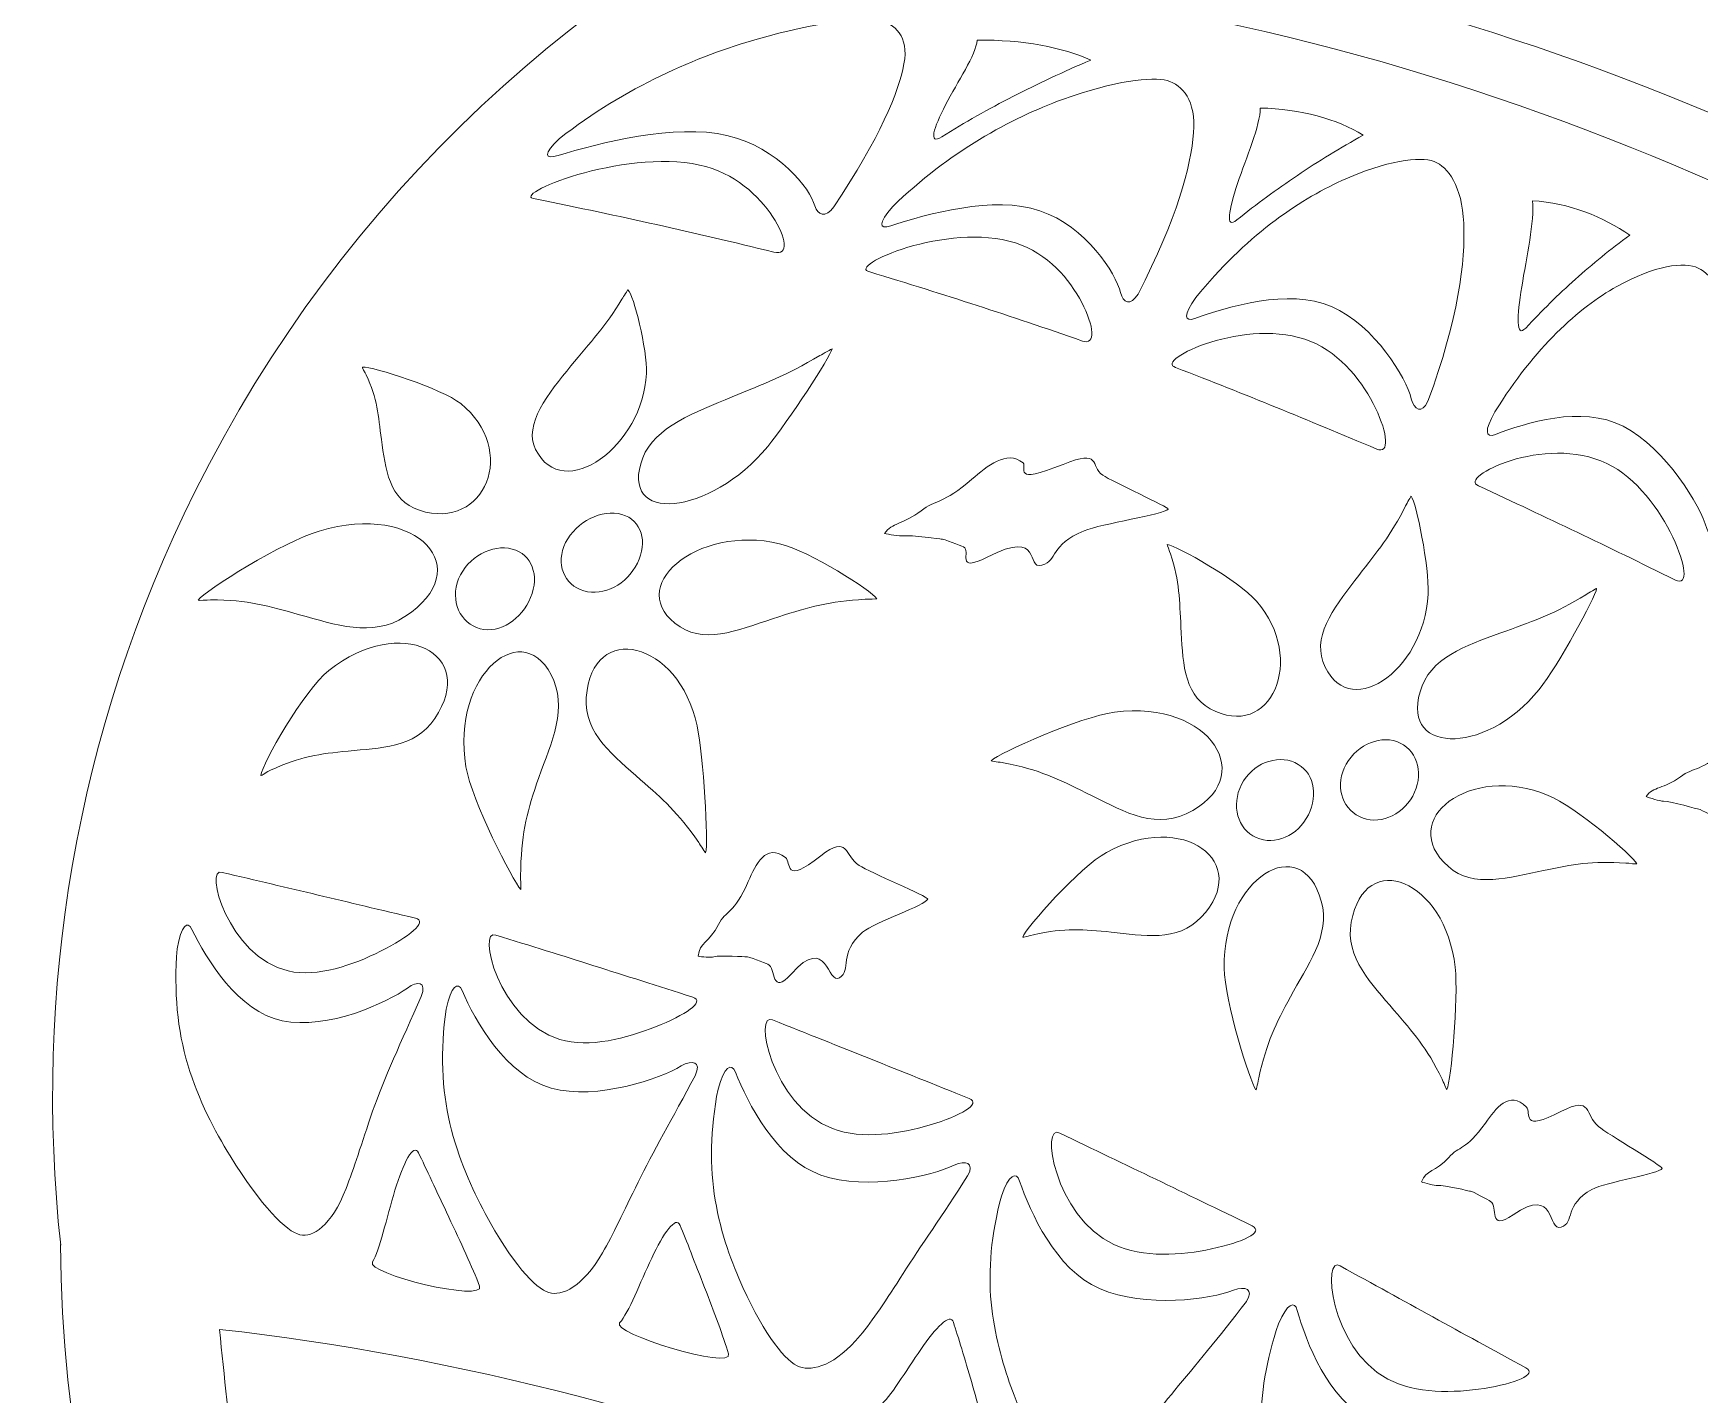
# Model space of a CAD drawing. Header units: centimetres. Extents: x -17.1 to 15.8, y -12.4 to 11.5.
# Drawn here: x -17.06 to -11.1, y 3.62 to 8.48 of the extents above; entities that cross this region are included whole.
import ezdxf

# ---------------------------------------------------------------- set-up
doc = ezdxf.new("R2010")
doc.units = ezdxf.units.CM
doc.header["$MEASUREMENT"] = 0
doc.layers.add('layer 1', color=7, linetype='Continuous')

msp = doc.modelspace()

# ---------------------------------------------------------------- linework, layer by layer
at = {"layer": 'layer 1', "color": 250, "lineweight": 9}
for points, knots in [([(-6.95005, 4.15942), (-6.95191, 4.15942), (-6.95289, 4.15942), (-6.95289, 4.15942), (-6.95289, 4.15942), (-6.84752, 5.73556), (-7.51588, 7.33864), (-8.77513, 8.37979), (-8.77513, 8.37979), (-8.79575, 8.46833), (-8.84181, 8.61394), (-8.91381, 8.68233), (-8.91381, 8.68233), (-9.13474, 8.85594), (-8.71631, 9.31358), (-8.98261, 9.44621), (-8.98261, 9.44621), (-9.26421, 9.59635), (-8.33799, 11.01398), (-8.69105, 11.03685), (-8.69105, 11.03685), (-8.71994, 11.08745), (-8.82446, 11.19837), (-8.88571, 11.19063), (-8.88571, 11.19063), (-9.29943, 11.13835), (-9.52256, 10.32966), (-9.83538, 9.91048), (-9.83538, 9.91048), (-9.92912, 9.92759), (-10.01468, 9.90805), (-10.0781, 9.78866), (-10.0781, 9.78866), (-10.16897, 9.62331), (-10.26619, 9.47242), (-10.40031, 9.45505), (-10.40031, 9.45505), (-10.49859, 9.44231), (-10.65307, 9.42234), (-10.76512, 9.39729), (-10.76512, 9.39729), (-13.01352, 9.98274), (-15.42172, 8.97058), (-16.47814, 6.84959), (-16.47814, 6.84959), (-16.90797, 5.98662), (-17.05648, 5.05557), (-16.95871, 4.15766), (-16.95871, 4.15766), (-16.95865, 4.15708), (-16.95831, 4.15942), (-16.9589, 4.15942), (-16.9589, 4.15942), (-16.9589, 1.55008), (-14.71835, -0.56519), (-11.95448, -0.56519), (-11.95448, -0.56519), (-9.1906, -0.56519), (-6.95005, 1.55008), (-6.95005, 4.15942)], [0, 0, 0, 0, 0.0625, 0.0625, 0.0625, 0.0625, 0.125, 0.125, 0.125, 0.125, 0.1875, 0.1875, 0.1875, 0.1875, 0.25, 0.25, 0.25, 0.25, 0.3125, 0.3125, 0.3125, 0.3125, 0.375, 0.375, 0.375, 0.375, 0.4375, 0.4375, 0.4375, 0.4375, 0.5, 0.5, 0.5, 0.5, 0.5625, 0.5625, 0.5625, 0.5625, 0.625, 0.625, 0.625, 0.625, 0.6875, 0.6875, 0.6875, 0.6875, 0.75, 0.75, 0.75, 0.75, 0.8125, 0.8125, 0.8125, 0.8125, 0.875, 0.875, 0.875, 0.875, 1, 1, 1, 1]), ([(-11.94935, 9.17835), (-12.0604, 9.20242), (-11.95921, 9.22798), (-11.83963, 9.2358), (-11.83963, 9.2358), (-11.77003, 9.24034), (-10.88096, 9.22161), (-10.89579, 9.17658), (-10.89579, 9.17658), (-10.94866, 9.01593), (-10.63771, 8.92568), (-10.51128, 8.92456), (-10.51128, 8.92456), (-10.45681, 8.92407), (-10.3164, 8.93906), (-10.26354, 9.00565), (-10.26354, 9.00565), (-10.22632, 9.05255), (-10.29186, 8.90476), (-10.10862, 8.79084), (-10.10862, 8.79084), (-10.00903, 8.72891), (-9.72536, 8.57208), (-9.61255, 8.66472), (-9.61255, 8.66472), (-9.54492, 8.65873), (-9.19888, 8.00168), (-9.32873, 8.06445), (-9.32873, 8.06445), (-9.75988, 8.27296), (-10.39952, 8.61877), (-10.88073, 8.82779), (-10.88073, 8.82779), (-11.02257, 8.88941), (-11.549, 9.09149), (-11.94935, 9.17835)], [0, 0, 0, 0, 0.1, 0.1, 0.1, 0.1, 0.2, 0.2, 0.2, 0.2, 0.3, 0.3, 0.3, 0.3, 0.4, 0.4, 0.4, 0.4, 0.5, 0.5, 0.5, 0.5, 0.6, 0.6, 0.6, 0.6, 0.7, 0.7, 0.7, 0.7, 0.8, 0.8, 0.8, 0.8, 1, 1, 1, 1]), ([(-14.05351, 8.80037), (-12.4528, 8.90735), (-10.79999, 8.18815), (-9.05865, 7.18376), (-9.05865, 7.18376), (-8.92817, 7.1096), (-8.97361, 6.78138), (-9.01896, 6.81289), (-9.01896, 6.81289), (-10.48072, 7.79229), (-12.09127, 8.58074), (-14.08371, 8.69622), (-14.08371, 8.69622), (-14.1425, 8.70943), (-14.10257, 8.80117), (-14.05351, 8.80037)], [0, 0, 0, 0, 0.2, 0.2, 0.2, 0.2, 0.4, 0.4, 0.4, 0.4, 0.6, 0.6, 0.6, 0.6, 1, 1, 1, 1]), ([(-15.17636, 8.10939), (-15.23629, 8.05357), (-15.23083, 8.03341), (-15.18193, 8.04823), (-15.18193, 8.04823), (-15.03694, 8.09217), (-14.76148, 8.16354), (-14.57843, 8.12002), (-14.57843, 8.12002), (-14.39527, 8.07645), (-14.28117, 7.93007), (-14.2646, 7.8682), (-14.2646, 7.8682), (-14.25589, 7.83569), (-14.2251, 7.82332), (-14.19635, 7.86496), (-14.19635, 7.86496), (-14.03122, 8.11266), (-13.96477, 8.27458), (-13.94619, 8.37528), (-13.94619, 8.37528), (-13.92784, 8.47457), (-13.97786, 8.51975), (-14.03835, 8.53043), (-14.03835, 8.53043), (-14.09965, 8.54127), (-14.25564, 8.52495), (-14.47058, 8.4639), (-14.47058, 8.4639), (-14.68307, 8.40357), (-14.94145, 8.29242), (-15.17636, 8.10939)], [0, 0, 0, 0, 0.1111111, 0.1111111, 0.1111111, 0.1111111, 0.2222222, 0.2222222, 0.2222222, 0.2222222, 0.3333333, 0.3333333, 0.3333333, 0.3333333, 0.4444444, 0.4444444, 0.4444444, 0.4444444, 0.5555556, 0.5555556, 0.5555556, 0.5555556, 0.6666667, 0.6666667, 0.6666667, 0.6666667, 0.7777778, 0.7777778, 0.7777778, 0.7777778, 1, 1, 1, 1]), ([(-13.68489, 8.45973), (-13.52081, 8.46348), (-13.37858, 8.433), (-13.27843, 8.38904), (-13.27843, 8.38904), (-13.37618, 8.34756), (-13.46851, 8.30458), (-13.55672, 8.2592), (-13.55672, 8.2592), (-13.64455, 8.21397), (-13.72907, 8.16648), (-13.81073, 8.11518), (-13.81073, 8.11518), (-13.86116, 8.08348), (-13.83979, 8.1471), (-13.79731, 8.22918), (-13.79731, 8.22918), (-13.75509, 8.31072), (-13.68878, 8.40836), (-13.68489, 8.45973)], [0, 0, 0, 0, 0.1666667, 0.1666667, 0.1666667, 0.1666667, 0.3333333, 0.3333333, 0.3333333, 0.3333333, 0.5, 0.5, 0.5, 0.5, 0.6666667, 0.6666667, 0.6666667, 0.6666667, 1, 1, 1, 1]), ([(-13.98663, 7.86522), (-14.03946, 7.80586), (-14.03577, 7.78324), (-13.9932, 7.79716), (-13.9932, 7.79716), (-13.86498, 7.83917), (-13.62318, 7.90663), (-13.46116, 7.85127), (-13.46116, 7.85127), (-13.29446, 7.79434), (-13.18922, 7.62736), (-13.17244, 7.55868), (-13.17244, 7.55868), (-13.16385, 7.52354), (-13.13541, 7.5089), (-13.10992, 7.55357), (-13.10992, 7.55357), (-12.96989, 7.82507), (-12.92091, 8.00993), (-12.91138, 8.12958), (-12.91138, 8.12958), (-12.90223, 8.24418), (-12.95174, 8.30018), (-13.00584, 8.31561), (-13.00584, 8.31561), (-13.05933, 8.33084), (-13.19484, 8.31546), (-13.3799, 8.24818), (-13.3799, 8.24818), (-13.56254, 8.18178), (-13.78463, 8.0628), (-13.98663, 7.86522)], [0, 0, 0, 0, 0.1111111, 0.1111111, 0.1111111, 0.1111111, 0.2222222, 0.2222222, 0.2222222, 0.2222222, 0.3333333, 0.3333333, 0.3333333, 0.3333333, 0.4444444, 0.4444444, 0.4444444, 0.4444444, 0.5555556, 0.5555556, 0.5555556, 0.5555556, 0.6666667, 0.6666667, 0.6666667, 0.6666667, 0.7777778, 0.7777778, 0.7777778, 0.7777778, 1, 1, 1, 1]), ([(-12.67323, 8.21756), (-12.52879, 8.21572), (-12.39783, 8.17713), (-12.30509, 8.1215), (-12.30509, 8.1215), (-12.38764, 8.07511), (-12.46553, 8.02773), (-12.54078, 7.97718), (-12.54078, 7.97718), (-12.6152, 7.92722), (-12.68694, 7.87442), (-12.75659, 7.81802), (-12.75659, 7.81802), (-12.79992, 7.78292), (-12.7854, 7.85441), (-12.75435, 7.94829), (-12.75435, 7.94829), (-12.72344, 8.04166), (-12.67282, 8.15546), (-12.67323, 8.21756)], [0, 0, 0, 0, 0.1666667, 0.1666667, 0.1666667, 0.1666667, 0.3333333, 0.3333333, 0.3333333, 0.3333333, 0.5, 0.5, 0.5, 0.5, 0.6666667, 0.6666667, 0.6666667, 0.6666667, 1, 1, 1, 1]), ([(-15.26318, 7.89317), (-15.36462, 7.90391), (-14.95249, 8.07358), (-14.67687, 8.0143), (-14.67687, 8.0143), (-14.55062, 7.98716), (-14.46283, 7.90265), (-14.41518, 7.83028), (-14.41518, 7.83028), (-14.36591, 7.75542), (-14.35681, 7.68951), (-14.41087, 7.70352), (-14.41087, 7.70352), (-14.70677, 7.77528), (-14.94857, 7.82991), (-15.26318, 7.89317)], [0, 0, 0, 0, 0.2, 0.2, 0.2, 0.2, 0.4, 0.4, 0.4, 0.4, 0.6, 0.6, 0.6, 0.6, 1, 1, 1, 1]), ([(-12.90302, 7.54173), (-12.9484, 7.47805), (-12.94562, 7.45279), (-12.90685, 7.46635), (-12.90685, 7.46635), (-12.79099, 7.50692), (-12.57209, 7.57594), (-12.41907, 7.50892), (-12.41907, 7.50892), (-12.26159, 7.43992), (-12.15278, 7.25481), (-12.13354, 7.17935), (-12.13354, 7.17935), (-12.12369, 7.14073), (-12.0963, 7.1235), (-12.07435, 7.17079), (-12.07435, 7.17079), (-11.96521, 7.46568), (-11.94007, 7.67223), (-11.94623, 7.80689), (-11.94623, 7.80689), (-11.95232, 7.93946), (-12.00225, 8.00732), (-12.05193, 8.02678), (-12.05193, 8.02678), (-12.10235, 8.04652), (-12.22314, 8.03072), (-12.38226, 7.95849), (-12.38226, 7.95849), (-12.53962, 7.88705), (-12.72925, 7.75685), (-12.90302, 7.54173)], [0, 0, 0, 0, 0.1111111, 0.1111111, 0.1111111, 0.1111111, 0.2222222, 0.2222222, 0.2222222, 0.2222222, 0.3333333, 0.3333333, 0.3333333, 0.3333333, 0.4444444, 0.4444444, 0.4444444, 0.4444444, 0.5555556, 0.5555556, 0.5555556, 0.5555556, 0.6666667, 0.6666667, 0.6666667, 0.6666667, 0.7777778, 0.7777778, 0.7777778, 0.7777778, 1, 1, 1, 1]), ([(-11.70087, 7.88677), (-11.57052, 7.87922), (-11.44676, 7.82946), (-11.35351, 7.76356), (-11.35351, 7.76356), (-11.42179, 7.71354), (-11.48581, 7.66153), (-11.5474, 7.6064), (-11.5474, 7.6064), (-11.60895, 7.55135), (-11.66771, 7.49348), (-11.72488, 7.43226), (-11.72488, 7.43226), (-11.76059, 7.39401), (-11.75585, 7.47375), (-11.739, 7.57967), (-11.739, 7.57967), (-11.72232, 7.68456), (-11.69249, 7.81495), (-11.70087, 7.88677)], [0, 0, 0, 0, 0.1666667, 0.1666667, 0.1666667, 0.1666667, 0.3333333, 0.3333333, 0.3333333, 0.3333333, 0.5, 0.5, 0.5, 0.5, 0.6666667, 0.6666667, 0.6666667, 0.6666667, 1, 1, 1, 1]), ([(-14.06855, 7.63303), (-14.15637, 7.65177), (-13.79112, 7.81287), (-13.54818, 7.73619), (-13.54818, 7.73619), (-13.43165, 7.6994), (-13.35337, 7.60488), (-13.31106, 7.52383), (-13.31106, 7.52383), (-13.2671, 7.43956), (-13.25867, 7.36941), (-13.30844, 7.38562), (-13.30844, 7.38562), (-13.5745, 7.47859), (-13.79264, 7.54848), (-14.06855, 7.63303)], [0, 0, 0, 0, 0.2, 0.2, 0.2, 0.2, 0.4, 0.4, 0.4, 0.4, 0.6, 0.6, 0.6, 0.6, 1, 1, 1, 1]), ([(-11.83469, 7.1328), (-11.87379, 7.06558), (-11.86896, 7.03848), (-11.83314, 7.05207), (-11.83314, 7.05207), (-11.72633, 7.09266), (-11.52717, 7.1585), (-11.37693, 7.08125), (-11.37693, 7.08125), (-11.22156, 7.00138), (-11.10143, 6.79673), (-11.07765, 6.71639), (-11.07765, 6.71639), (-11.06552, 6.67536), (-11.03771, 6.6563), (-11.01964, 6.70551), (-11.01964, 6.70551), (-10.94505, 7.01966), (-10.95076, 7.2447), (-10.97679, 7.39617), (-10.97679, 7.39617), (-11.00226, 7.5444), (-11.06023, 7.62362), (-11.10834, 7.64636), (-11.10834, 7.64636), (-11.15771, 7.66972), (-11.26516, 7.65623), (-11.39976, 7.58041), (-11.39976, 7.58041), (-11.53414, 7.50472), (-11.69291, 7.36425), (-11.83469, 7.1328)], [0, 0, 0, 0, 0.1111111, 0.1111111, 0.1111111, 0.1111111, 0.2222222, 0.2222222, 0.2222222, 0.2222222, 0.3333333, 0.3333333, 0.3333333, 0.3333333, 0.4444444, 0.4444444, 0.4444444, 0.4444444, 0.5555556, 0.5555556, 0.5555556, 0.5555556, 0.6666667, 0.6666667, 0.6666667, 0.6666667, 0.7777778, 0.7777778, 0.7777778, 0.7777778, 1, 1, 1, 1]), ([(-14.93229, 7.56809), (-14.91192, 7.55127), (-14.86301, 7.35744), (-14.86646, 7.26974), (-14.86646, 7.26974), (-14.87655, 7.01224), (-15.1637, 6.80195), (-15.26205, 6.99857), (-15.26205, 6.99857), (-15.30673, 7.0879), (-15.21512, 7.20008), (-15.13579, 7.29713), (-15.13579, 7.29713), (-15.06512, 7.38361), (-15.0128, 7.43702), (-14.95347, 7.53555), (-14.95347, 7.53555), (-14.9479, 7.54483), (-14.93314, 7.56879), (-14.93229, 7.56809)], [0, 0, 0, 0, 0.1666667, 0.1666667, 0.1666667, 0.1666667, 0.3333333, 0.3333333, 0.3333333, 0.3333333, 0.5, 0.5, 0.5, 0.5, 0.6666667, 0.6666667, 0.6666667, 0.6666667, 1, 1, 1, 1]), ([(-12.97619, 7.29163), (-13.05642, 7.31603), (-12.72113, 7.47675), (-12.49236, 7.38434), (-12.49236, 7.38434), (-12.38351, 7.34034), (-12.30435, 7.23493), (-12.26155, 7.1464), (-12.26155, 7.1464), (-12.21773, 7.05574), (-12.21024, 6.98023), (-12.25737, 7.00003), (-12.25737, 7.00003), (-12.51263, 7.10666), (-12.71677, 7.19175), (-12.97619, 7.29163)], [0, 0, 0, 0, 0.2, 0.2, 0.2, 0.2, 0.4, 0.4, 0.4, 0.4, 0.6, 0.6, 0.6, 0.6, 1, 1, 1, 1]), ([(-14.20318, 7.35754), (-14.20917, 7.32888), (-14.35863, 7.09941), (-14.43252, 7.00973), (-14.43252, 7.00973), (-14.63928, 6.75875), (-14.96894, 6.73039), (-14.87932, 6.96865), (-14.87932, 6.96865), (-14.83799, 7.07843), (-14.68833, 7.13306), (-14.56037, 7.18602), (-14.56037, 7.18602), (-14.44654, 7.23312), (-14.36943, 7.26189), (-14.24628, 7.33357), (-14.24628, 7.33357), (-14.2343, 7.34055), (-14.20283, 7.35927), (-14.20318, 7.35754)], [0, 0, 0, 0, 0.1666667, 0.1666667, 0.1666667, 0.1666667, 0.3333333, 0.3333333, 0.3333333, 0.3333333, 0.5, 0.5, 0.5, 0.5, 0.6666667, 0.6666667, 0.6666667, 0.6666667, 1, 1, 1, 1]), ([(-15.88091, 7.29281), (-15.84273, 7.29423), (-15.59899, 7.21711), (-15.52963, 7.16213), (-15.52963, 7.16213), (-15.32371, 6.99883), (-15.44097, 6.7059), (-15.67697, 6.78124), (-15.67697, 6.78124), (-15.78633, 6.81616), (-15.79914, 6.93222), (-15.81296, 7.0338), (-15.81296, 7.0338), (-15.82482, 7.12092), (-15.82652, 7.17967), (-15.86746, 7.26475), (-15.86746, 7.26475), (-15.87124, 7.27263), (-15.88336, 7.29274), (-15.88091, 7.29281)], [0, 0, 0, 0, 0.1666667, 0.1666667, 0.1666667, 0.1666667, 0.3333333, 0.3333333, 0.3333333, 0.3333333, 0.5, 0.5, 0.5, 0.5, 0.6666667, 0.6666667, 0.6666667, 0.6666667, 1, 1, 1, 1]), ([(-11.89377, 6.86914), (-11.97144, 6.89696), (-11.658, 7.05545), (-11.43497, 6.94866), (-11.43497, 6.94866), (-11.32798, 6.89741), (-11.24557, 6.78173), (-11.19972, 6.68576), (-11.19972, 6.68576), (-11.15317, 6.58835), (-11.14278, 6.50984), (-11.19032, 6.53209), (-11.19032, 6.53209), (-11.44087, 6.65627), (-11.64155, 6.75152), (-11.89377, 6.86914)], [0, 0, 0, 0, 0.2, 0.2, 0.2, 0.2, 0.4, 0.4, 0.4, 0.4, 0.6, 0.6, 0.6, 0.6, 1, 1, 1, 1]), ([(-13.81325, 6.67877), (-13.81471, 6.67844), (-13.92023, 6.69349), (-13.94841, 6.69019), (-13.94841, 6.69019), (-13.96128, 6.6887), (-14.00351, 6.69474), (-14.0151, 6.69895), (-14.0151, 6.69895), (-13.98981, 6.73721), (-13.94823, 6.73146), (-13.88509, 6.77978), (-13.88509, 6.77978), (-13.83336, 6.81942), (-13.80661, 6.80296), (-13.70318, 6.89223), (-13.70318, 6.89223), (-13.64916, 6.93887), (-13.57905, 6.99885), (-13.52083, 6.95051), (-13.52083, 6.95051), (-13.50322, 6.93588), (-13.56682, 6.86891), (-13.37763, 6.94516), (-13.37763, 6.94516), (-13.23769, 7.0016), (-13.28337, 6.93909), (-13.23594, 6.90685), (-13.23594, 6.90685), (-13.20236, 6.88399), (-12.99715, 6.79153), (-13.00238, 6.78507), (-13.00238, 6.78507), (-13.01664, 6.76744), (-13.24146, 6.73284), (-13.30246, 6.70818), (-13.30246, 6.70818), (-13.42725, 6.65768), (-13.39442, 6.60172), (-13.4534, 6.58534), (-13.4534, 6.58534), (-13.51449, 6.56835), (-13.44512, 6.71795), (-13.6483, 6.6145), (-13.6483, 6.6145), (-13.76579, 6.55465), (-13.70404, 6.6378), (-13.73368, 6.65079), (-13.73368, 6.65079), (-13.7429, 6.65484), (-13.80627, 6.6804), (-13.81325, 6.67877)], [0, 0, 0, 0, 0.0714286, 0.0714286, 0.0714286, 0.0714286, 0.1428571, 0.1428571, 0.1428571, 0.1428571, 0.2142857, 0.2142857, 0.2142857, 0.2142857, 0.2857143, 0.2857143, 0.2857143, 0.2857143, 0.3571429, 0.3571429, 0.3571429, 0.3571429, 0.4285714, 0.4285714, 0.4285714, 0.4285714, 0.5, 0.5, 0.5, 0.5, 0.5714286, 0.5714286, 0.5714286, 0.5714286, 0.6428571, 0.6428571, 0.6428571, 0.6428571, 0.7142857, 0.7142857, 0.7142857, 0.7142857, 0.7857143, 0.7857143, 0.7857143, 0.7857143, 0.8571429, 0.8571429, 0.8571429, 0.8571429, 1, 1, 1, 1]), ([(-16.4676, 6.46027), (-16.44424, 6.49527), (-16.16032, 6.67055), (-16.03538, 6.70741), (-16.03538, 6.70741), (-15.67812, 6.81278), (-15.46954, 6.56953), (-15.72884, 6.40175), (-15.72884, 6.40175), (-15.84664, 6.32556), (-15.97943, 6.37409), (-16.10569, 6.40853), (-16.10569, 6.40853), (-16.21539, 6.43845), (-16.2887, 6.46205), (-16.42351, 6.46124), (-16.42351, 6.46124), (-16.435, 6.46117), (-16.46875, 6.45857), (-16.4676, 6.46027)], [0, 0, 0, 0, 0.1666667, 0.1666667, 0.1666667, 0.1666667, 0.3333333, 0.3333333, 0.3333333, 0.3333333, 0.5, 0.5, 0.5, 0.5, 0.6666667, 0.6666667, 0.6666667, 0.6666667, 1, 1, 1, 1]), ([(-14.95378, 6.76658), (-14.88296, 6.74605), (-14.86074, 6.66805), (-14.89832, 6.59258), (-14.89832, 6.59258), (-14.9359, 6.51715), (-15.01883, 6.47326), (-15.08965, 6.49378), (-15.08965, 6.49378), (-15.16046, 6.5143), (-15.19231, 6.59049), (-15.15472, 6.66596), (-15.15472, 6.66596), (-15.11714, 6.74142), (-15.02459, 6.7871), (-14.95378, 6.76658)], [0, 0, 0, 0, 0.2, 0.2, 0.2, 0.2, 0.4, 0.4, 0.4, 0.4, 0.6, 0.6, 0.6, 0.6, 1, 1, 1, 1]), ([(-12.13399, 6.83165), (-12.11639, 6.80953), (-12.06901, 6.58029), (-12.07374, 6.48209), (-12.07374, 6.48209), (-12.08726, 6.20074), (-12.36841, 6.0183), (-12.44923, 6.24127), (-12.44923, 6.24127), (-12.48603, 6.34282), (-12.39586, 6.45156), (-12.32093, 6.54893), (-12.32093, 6.54893), (-12.2546, 6.63512), (-12.20753, 6.69125), (-12.1538, 6.79686), (-12.1538, 6.79686), (-12.14875, 6.80681), (-12.13481, 6.83267), (-12.13399, 6.83165)], [0, 0, 0, 0, 0.1666667, 0.1666667, 0.1666667, 0.1666667, 0.3333333, 0.3333333, 0.3333333, 0.3333333, 0.5, 0.5, 0.5, 0.5, 0.6666667, 0.6666667, 0.6666667, 0.6666667, 1, 1, 1, 1]), ([(-14.04289, 6.46549), (-14.06085, 6.49412), (-14.28357, 6.63588), (-14.39017, 6.66176), (-14.39017, 6.66176), (-14.6862, 6.73355), (-14.95581, 6.50227), (-14.746, 6.3653), (-14.746, 6.3653), (-14.64723, 6.30085), (-14.51672, 6.36188), (-14.39272, 6.40135), (-14.39272, 6.40135), (-14.28561, 6.43544), (-14.21256, 6.45687), (-14.08501, 6.46354), (-14.08501, 6.46354), (-14.07431, 6.4641), (-14.04207, 6.46419), (-14.04289, 6.46549)], [0, 0, 0, 0, 0.1666667, 0.1666667, 0.1666667, 0.1666667, 0.3333333, 0.3333333, 0.3333333, 0.3333333, 0.5, 0.5, 0.5, 0.5, 0.6666667, 0.6666667, 0.6666667, 0.6666667, 1, 1, 1, 1]), ([(-15.34566, 6.64303), (-15.27451, 6.62449), (-15.24765, 6.54819), (-15.27974, 6.47002), (-15.27974, 6.47002), (-15.31183, 6.39185), (-15.38923, 6.34034), (-15.45989, 6.35864), (-15.45989, 6.35864), (-15.53055, 6.37694), (-15.56919, 6.45831), (-15.5371, 6.53648), (-15.5371, 6.53648), (-15.50501, 6.61465), (-15.41682, 6.66157), (-15.34566, 6.64303)], [0, 0, 0, 0, 0.2, 0.2, 0.2, 0.2, 0.4, 0.4, 0.4, 0.4, 0.6, 0.6, 0.6, 0.6, 1, 1, 1, 1]), ([(-13.0054, 6.65884), (-12.97019, 6.65444), (-12.75004, 6.52963), (-12.68701, 6.45716), (-12.68701, 6.45716), (-12.50591, 6.24886), (-12.63558, 5.95475), (-12.85228, 6.0728), (-12.85228, 6.0728), (-12.95132, 6.12673), (-12.95017, 6.25461), (-12.95645, 6.36422), (-12.95645, 6.36422), (-12.96197, 6.46119), (-12.9609, 6.52531), (-12.99443, 6.62581), (-12.99443, 6.62581), (-12.99742, 6.63473), (-13.00655, 6.659), (-13.0054, 6.65884)], [0, 0, 0, 0, 0.1666667, 0.1666667, 0.1666667, 0.1666667, 0.3333333, 0.3333333, 0.3333333, 0.3333333, 0.5, 0.5, 0.5, 0.5, 0.6666667, 0.6666667, 0.6666667, 0.6666667, 1, 1, 1, 1]), ([(-11.47148, 6.50242), (-11.47583, 6.46988), (-11.60815, 6.22795), (-11.67728, 6.14176), (-11.67728, 6.14176), (-11.87434, 5.89617), (-12.18843, 5.91342), (-12.09451, 6.15506), (-12.09451, 6.15506), (-12.05113, 6.26671), (-11.91244, 6.30702), (-11.79544, 6.35008), (-11.79544, 6.35008), (-11.68961, 6.389), (-11.62, 6.41227), (-11.51017, 6.47979), (-11.51017, 6.47979), (-11.49963, 6.48626), (-11.47125, 6.50418), (-11.47148, 6.50242)], [0, 0, 0, 0, 0.1666667, 0.1666667, 0.1666667, 0.1666667, 0.3333333, 0.3333333, 0.3333333, 0.3333333, 0.5, 0.5, 0.5, 0.5, 0.6666667, 0.6666667, 0.6666667, 0.6666667, 1, 1, 1, 1]), ([(-16.24325, 5.83451), (-16.2391, 5.87655), (-16.09076, 6.13765), (-16.00063, 6.20905), (-16.00063, 6.20905), (-15.74277, 6.41325), (-15.46604, 6.27092), (-15.62209, 6.03798), (-15.62209, 6.03798), (-15.69449, 5.92989), (-15.81992, 5.93309), (-15.93183, 5.92166), (-15.93183, 5.92166), (-16.03401, 5.9112), (-16.10181, 5.90352), (-16.20905, 5.85317), (-16.20905, 5.85317), (-16.21896, 5.84853), (-16.24342, 5.83279), (-16.24325, 5.83451)], [0, 0, 0, 0, 0.1666667, 0.1666667, 0.1666667, 0.1666667, 0.3333333, 0.3333333, 0.3333333, 0.3333333, 0.5, 0.5, 0.5, 0.5, 0.6666667, 0.6666667, 0.6666667, 0.6666667, 1, 1, 1, 1]), ([(-15.3152, 5.42775), (-15.34317, 5.45674), (-15.49018, 5.74413), (-15.51092, 5.86574), (-15.51092, 5.86574), (-15.56743, 6.1973), (-15.29761, 6.4141), (-15.19707, 6.17299), (-15.19707, 6.17299), (-15.14821, 6.05587), (-15.21697, 5.92753), (-15.25863, 5.80415), (-15.25863, 5.80415), (-15.29563, 5.6945), (-15.31351, 5.61893), (-15.31595, 5.4763), (-15.31595, 5.4763), (-15.31618, 5.46333), (-15.31357, 5.42609), (-15.3152, 5.42775)], [0, 0, 0, 0, 0.1666667, 0.1666667, 0.1666667, 0.1666667, 0.3333333, 0.3333333, 0.3333333, 0.3333333, 0.5, 0.5, 0.5, 0.5, 0.6666667, 0.6666667, 0.6666667, 0.6666667, 1, 1, 1, 1]), ([(-14.65461, 5.55767), (-14.64424, 5.59525), (-14.6614, 5.90132), (-14.68514, 6.01196), (-14.68514, 6.01196), (-14.7507, 6.31777), (-15.06122, 6.38912), (-15.08098, 6.11323), (-15.08098, 6.11323), (-15.09036, 5.9827), (-14.97755, 5.90076), (-14.88703, 5.8194), (-14.88703, 5.8194), (-14.80791, 5.74831), (-14.75385, 5.70381), (-14.67951, 5.59528), (-14.67951, 5.59528), (-14.67228, 5.58477), (-14.65507, 5.55599), (-14.65461, 5.55767)], [0, 0, 0, 0, 0.1666667, 0.1666667, 0.1666667, 0.1666667, 0.3333333, 0.3333333, 0.3333333, 0.3333333, 0.5, 0.5, 0.5, 0.5, 0.6666667, 0.6666667, 0.6666667, 0.6666667, 1, 1, 1, 1]), ([(-13.63424, 5.88687), (-13.60528, 5.91615), (-13.31627, 6.0438), (-13.19393, 6.06011), (-13.19393, 6.06011), (-12.84895, 6.10609), (-12.67257, 5.822), (-12.93823, 5.69748), (-12.93823, 5.69748), (-13.06127, 5.63981), (-13.18041, 5.71686), (-13.29592, 5.77273), (-13.29592, 5.77273), (-13.39537, 5.82083), (-13.46245, 5.85632), (-13.59054, 5.87948), (-13.59054, 5.87948), (-13.60194, 5.88155), (-13.63545, 5.88567), (-13.63424, 5.88687)], [0, 0, 0, 0, 0.1666667, 0.1666667, 0.1666667, 0.1666667, 0.3333333, 0.3333333, 0.3333333, 0.3333333, 0.5, 0.5, 0.5, 0.5, 0.6666667, 0.6666667, 0.6666667, 0.6666667, 1, 1, 1, 1]), ([(-11.10638, 5.71375), (-11.10747, 5.71368), (-11.20565, 5.74246), (-11.23287, 5.74259), (-11.23287, 5.74259), (-11.24419, 5.74264), (-11.28457, 5.75397), (-11.29439, 5.75927), (-11.29439, 5.75927), (-11.26973, 5.79627), (-11.23134, 5.78519), (-11.17195, 5.82987), (-11.17195, 5.82987), (-11.12366, 5.86625), (-11.09937, 5.84533), (-11.00514, 5.93199), (-11.00514, 5.93199), (-10.95672, 5.97655), (-10.89505, 6.03579), (-10.84076, 5.9767), (-10.84076, 5.9767), (-10.82472, 5.95924), (-10.87999, 5.89149), (-10.71094, 5.95707), (-10.71094, 5.95707), (-10.58639, 6.00537), (-10.62569, 5.94057), (-10.58067, 5.90074), (-10.58067, 5.90074), (-10.55041, 5.87395), (-10.36055, 5.75499), (-10.36494, 5.74822), (-10.36494, 5.74822), (-10.37653, 5.73035), (-10.57967, 5.71432), (-10.63547, 5.69312), (-10.63547, 5.69312), (-10.75035, 5.64945), (-10.7194, 5.58781), (-10.77492, 5.57584), (-10.77492, 5.57584), (-10.83255, 5.5634), (-10.76609, 5.71407), (-10.95357, 5.62756), (-10.95357, 5.62756), (-11.06389, 5.57664), (-11.00466, 5.65768), (-11.03309, 5.67569), (-11.03309, 5.67569), (-11.04161, 5.68109), (-11.09961, 5.71413), (-11.10638, 5.71375)], [0, 0, 0, 0, 0.0714286, 0.0714286, 0.0714286, 0.0714286, 0.1428571, 0.1428571, 0.1428571, 0.1428571, 0.2142857, 0.2142857, 0.2142857, 0.2142857, 0.2857143, 0.2857143, 0.2857143, 0.2857143, 0.3571429, 0.3571429, 0.3571429, 0.3571429, 0.4285714, 0.4285714, 0.4285714, 0.4285714, 0.5, 0.5, 0.5, 0.5, 0.5714286, 0.5714286, 0.5714286, 0.5714286, 0.6428571, 0.6428571, 0.6428571, 0.6428571, 0.7142857, 0.7142857, 0.7142857, 0.7142857, 0.7857143, 0.7857143, 0.7857143, 0.7857143, 0.8571429, 0.8571429, 0.8571429, 0.8571429, 1, 1, 1, 1]), ([(-12.17284, 5.95025), (-12.10753, 5.91868), (-12.08837, 5.83324), (-12.12875, 5.76097), (-12.12875, 5.76097), (-12.16913, 5.68866), (-12.25289, 5.65565), (-12.3187, 5.68744), (-12.3187, 5.68744), (-12.3845, 5.71926), (-12.40684, 5.80202), (-12.36632, 5.87463), (-12.36632, 5.87463), (-12.3258, 5.94724), (-12.23813, 5.98181), (-12.17284, 5.95025)], [0, 0, 0, 0, 0.2, 0.2, 0.2, 0.2, 0.4, 0.4, 0.4, 0.4, 0.6, 0.6, 0.6, 0.6, 1, 1, 1, 1]), ([(-12.54924, 5.88031), (-12.48314, 5.85031), (-12.46375, 5.76786), (-12.5013, 5.69377), (-12.5013, 5.69377), (-12.53882, 5.61967), (-12.62141, 5.58277), (-12.68756, 5.61258), (-12.68756, 5.61258), (-12.75373, 5.64244), (-12.77797, 5.72768), (-12.74037, 5.80195), (-12.74037, 5.80195), (-12.70272, 5.87623), (-12.61533, 5.91033), (-12.54924, 5.88031)], [0, 0, 0, 0, 0.2, 0.2, 0.2, 0.2, 0.4, 0.4, 0.4, 0.4, 0.6, 0.6, 0.6, 0.6, 1, 1, 1, 1]), ([(-11.32818, 5.51868), (-11.34283, 5.54951), (-11.54693, 5.7227), (-11.64506, 5.76347), (-11.64506, 5.76347), (-11.9229, 5.8789), (-12.18933, 5.67676), (-12.00131, 5.50878), (-12.00131, 5.50878), (-11.91327, 5.43015), (-11.78006, 5.47021), (-11.66165, 5.4949), (-11.66165, 5.4949), (-11.55751, 5.51661), (-11.48702, 5.5299), (-11.36781, 5.52172), (-11.36781, 5.52172), (-11.35685, 5.52096), (-11.32765, 5.51749), (-11.32818, 5.51868)], [0, 0, 0, 0, 0.1666667, 0.1666667, 0.1666667, 0.1666667, 0.3333333, 0.3333333, 0.3333333, 0.3333333, 0.5, 0.5, 0.5, 0.5, 0.6666667, 0.6666667, 0.6666667, 0.6666667, 1, 1, 1, 1]), ([(-13.5218, 5.25665), (-13.50857, 5.29278), (-13.31924, 5.50631), (-13.22259, 5.55955), (-13.22259, 5.55955), (-12.94982, 5.70983), (-12.69917, 5.52445), (-12.88414, 5.32809), (-12.88414, 5.32809), (-12.96903, 5.23794), (-13.09364, 5.26318), (-13.20607, 5.27489), (-13.20607, 5.27489), (-13.30458, 5.28516), (-13.36999, 5.29055), (-13.48352, 5.26593), (-13.48352, 5.26593), (-13.49436, 5.2636), (-13.5224, 5.25504), (-13.5218, 5.25665)], [0, 0, 0, 0, 0.1666667, 0.1666667, 0.1666667, 0.1666667, 0.3333333, 0.3333333, 0.3333333, 0.3333333, 0.5, 0.5, 0.5, 0.5, 0.6666667, 0.6666667, 0.6666667, 0.6666667, 1, 1, 1, 1]), ([(-14.51025, 5.18679), (-14.51055, 5.18667), (-14.60251, 5.19353), (-14.62491, 5.18684), (-14.62491, 5.18684), (-14.63471, 5.18392), (-14.67131, 5.18628), (-14.68092, 5.1895), (-14.68092, 5.1895), (-14.67744, 5.23903), (-14.64128, 5.23652), (-14.60874, 5.30186), (-14.60874, 5.30186), (-14.58225, 5.35506), (-14.55379, 5.3373), (-14.50219, 5.45573), (-14.50219, 5.45573), (-14.47552, 5.51694), (-14.43939, 5.59474), (-14.3697, 5.54153), (-14.3697, 5.54153), (-14.34724, 5.52438), (-14.3782, 5.4404), (-14.24355, 5.54703), (-14.24355, 5.54703), (-14.14343, 5.62636), (-14.15987, 5.54728), (-14.1059, 5.51304), (-14.1059, 5.51304), (-14.06893, 5.48959), (-13.85934, 5.40158), (-13.86142, 5.39321), (-13.86142, 5.39321), (-13.86697, 5.37121), (-14.05007, 5.31195), (-14.09384, 5.27448), (-14.09384, 5.27448), (-14.18054, 5.20021), (-14.13262, 5.13938), (-14.17602, 5.11195), (-14.17602, 5.11195), (-14.21994, 5.08423), (-14.2193, 5.27092), (-14.34836, 5.12636), (-14.34836, 5.12636), (-14.4224, 5.04343), (-14.40254, 5.14772), (-14.43224, 5.16074), (-14.43224, 5.16074), (-14.44143, 5.16478), (-14.50416, 5.18938), (-14.51025, 5.18679)], [0, 0, 0, 0, 0.0714286, 0.0714286, 0.0714286, 0.0714286, 0.1428571, 0.1428571, 0.1428571, 0.1428571, 0.2142857, 0.2142857, 0.2142857, 0.2142857, 0.2857143, 0.2857143, 0.2857143, 0.2857143, 0.3571429, 0.3571429, 0.3571429, 0.3571429, 0.4285714, 0.4285714, 0.4285714, 0.4285714, 0.5, 0.5, 0.5, 0.5, 0.5714286, 0.5714286, 0.5714286, 0.5714286, 0.6428571, 0.6428571, 0.6428571, 0.6428571, 0.7142857, 0.7142857, 0.7142857, 0.7142857, 0.7857143, 0.7857143, 0.7857143, 0.7857143, 0.8571429, 0.8571429, 0.8571429, 0.8571429, 1, 1, 1, 1]), ([(-12.6886, 4.71198), (-12.71062, 4.74301), (-12.80029, 5.02959), (-12.80237, 5.14682), (-12.80237, 5.14682), (-12.80816, 5.47188), (-12.52465, 5.63942), (-12.4552, 5.38583), (-12.4552, 5.38583), (-12.42161, 5.26313), (-12.50599, 5.1531), (-12.56546, 5.04435), (-12.56546, 5.04435), (-12.61798, 4.94829), (-12.6499, 4.88345), (-12.67839, 4.75506), (-12.67839, 4.75506), (-12.68096, 4.74346), (-12.6872, 4.71002), (-12.6886, 4.71198)], [0, 0, 0, 0, 0.1666667, 0.1666667, 0.1666667, 0.1666667, 0.3333333, 0.3333333, 0.3333333, 0.3333333, 0.5, 0.5, 0.5, 0.5, 0.6666667, 0.6666667, 0.6666667, 0.6666667, 1, 1, 1, 1]), ([(-12.00639, 4.71269), (-11.99169, 4.74692), (-11.96443, 5.03631), (-11.97701, 5.1496), (-11.97701, 5.1496), (-12.01167, 5.46213), (-12.29984, 5.57759), (-12.34832, 5.31009), (-12.34832, 5.31009), (-12.37117, 5.18405), (-12.27303, 5.08826), (-12.19547, 4.99632), (-12.19547, 4.99632), (-12.12724, 4.9155), (-12.07916, 4.86457), (-12.02373, 4.75044), (-12.02373, 4.75044), (-12.01941, 4.74155), (-12.00705, 4.7111), (-12.00639, 4.71269)], [0, 0, 0, 0, 0.1666667, 0.1666667, 0.1666667, 0.1666667, 0.3333333, 0.3333333, 0.3333333, 0.3333333, 0.5, 0.5, 0.5, 0.5, 0.6666667, 0.6666667, 0.6666667, 0.6666667, 1, 1, 1, 1]), ([(-16.38152, 5.48844), (-16.44949, 5.51269), (-16.36013, 5.18566), (-16.14567, 5.13627), (-16.14567, 5.13627), (-16.0421, 5.11245), (-15.91402, 5.15766), (-15.81575, 5.20682), (-15.81575, 5.20682), (-15.71433, 5.25751), (-15.64515, 5.31257), (-15.69141, 5.32488), (-15.69141, 5.32488), (-15.94276, 5.38439), (-16.13782, 5.43114), (-16.38152, 5.48844)], [0, 0, 0, 0, 0.2, 0.2, 0.2, 0.2, 0.4, 0.4, 0.4, 0.4, 0.6, 0.6, 0.6, 0.6, 1, 1, 1, 1]), ([(-16.54248, 5.21493), (-16.5275, 5.2991), (-16.50607, 5.3184), (-16.48971, 5.28436), (-16.48971, 5.28436), (-16.43919, 5.17939), (-16.324, 4.98971), (-16.16734, 4.95832), (-16.16734, 4.95832), (-16.0043, 4.92565), (-15.79224, 5.02292), (-15.7203, 5.07544), (-15.7203, 5.07544), (-15.68358, 5.10225), (-15.65033, 5.09905), (-15.67073, 5.04489), (-15.67073, 5.04489), (-15.74249, 4.88331), (-15.80464, 4.74963), (-15.84423, 4.6352), (-15.84423, 4.6352), (-15.88406, 4.52001), (-15.91219, 4.4288), (-15.9392, 4.35972), (-15.9392, 4.35972), (-15.99226, 4.22421), (-16.05821, 4.18365), (-16.10392, 4.19418), (-16.10392, 4.19418), (-16.15091, 4.20502), (-16.24308, 4.29647), (-16.35368, 4.47607), (-16.35368, 4.47607), (-16.40847, 4.56508), (-16.4655, 4.67306), (-16.50455, 4.80154), (-16.50455, 4.80154), (-16.54166, 4.92365), (-16.55512, 5.06392), (-16.54248, 5.21493)], [0, 0, 0, 0, 0.0909091, 0.0909091, 0.0909091, 0.0909091, 0.1818182, 0.1818182, 0.1818182, 0.1818182, 0.2727273, 0.2727273, 0.2727273, 0.2727273, 0.3636364, 0.3636364, 0.3636364, 0.3636364, 0.4545455, 0.4545455, 0.4545455, 0.4545455, 0.5454545, 0.5454545, 0.5454545, 0.5454545, 0.6363636, 0.6363636, 0.6363636, 0.6363636, 0.7272727, 0.7272727, 0.7272727, 0.7272727, 0.8181818, 0.8181818, 0.8181818, 0.8181818, 1, 1, 1, 1]), ([(-15.40365, 5.26398), (-15.47341, 5.29345), (-15.39571, 4.9587), (-15.17556, 4.89187), (-15.17556, 4.89187), (-15.07008, 4.85984), (-14.93608, 4.89655), (-14.83351, 4.93703), (-14.83351, 4.93703), (-14.72769, 4.97878), (-14.6537, 5.02626), (-14.70067, 5.04302), (-14.70067, 5.04302), (-14.95475, 5.12324), (-15.15461, 5.18821), (-15.40365, 5.26398)], [0, 0, 0, 0, 0.2, 0.2, 0.2, 0.2, 0.4, 0.4, 0.4, 0.4, 0.6, 0.6, 0.6, 0.6, 1, 1, 1, 1]), ([(-15.58174, 4.99999), (-15.56358, 5.08316), (-15.54018, 5.10121), (-15.52483, 5.06604), (-15.52483, 5.06604), (-15.47763, 4.95788), (-15.36787, 4.76181), (-15.20672, 4.71823), (-15.20672, 4.71823), (-15.04008, 4.67318), (-14.81749, 4.7526), (-14.74162, 4.79707), (-14.74162, 4.79707), (-14.70236, 4.82009), (-14.66853, 4.8138), (-14.69193, 4.76237), (-14.69193, 4.76237), (-14.77357, 4.61017), (-14.84483, 4.48686), (-14.89607, 4.38181), (-14.89607, 4.38181), (-14.94727, 4.27681), (-14.9865, 4.19327), (-15.02277, 4.1303), (-15.02277, 4.1303), (-15.09377, 4.0071), (-15.1682, 3.97434), (-15.21446, 3.98801), (-15.21446, 3.98801), (-15.26271, 4.00227), (-15.348, 4.09414), (-15.44222, 4.27024), (-15.44222, 4.27024), (-15.48935, 4.35837), (-15.53829, 4.46569), (-15.56825, 4.59156), (-15.56825, 4.59156), (-15.59715, 4.71291), (-15.60279, 4.85103), (-15.58174, 4.99999)], [0, 0, 0, 0, 0.0909091, 0.0909091, 0.0909091, 0.0909091, 0.1818182, 0.1818182, 0.1818182, 0.1818182, 0.2727273, 0.2727273, 0.2727273, 0.2727273, 0.3636364, 0.3636364, 0.3636364, 0.3636364, 0.4545455, 0.4545455, 0.4545455, 0.4545455, 0.5454545, 0.5454545, 0.5454545, 0.5454545, 0.6363636, 0.6363636, 0.6363636, 0.6363636, 0.7272727, 0.7272727, 0.7272727, 0.7272727, 0.8181818, 0.8181818, 0.8181818, 0.8181818, 1, 1, 1, 1]), ([(-14.41523, 4.96141), (-14.48484, 4.9955), (-14.42111, 4.65749), (-14.2009, 4.57329), (-14.2009, 4.57329), (-14.0952, 4.53287), (-13.95778, 4.55531), (-13.8529, 4.58656), (-13.8529, 4.58656), (-13.74322, 4.61924), (-13.66718, 4.66131), (-13.71333, 4.68116), (-13.71333, 4.68116), (-13.96701, 4.78272), (-14.16603, 4.8625), (-14.41523, 4.96141)], [0, 0, 0, 0, 0.2, 0.2, 0.2, 0.2, 0.4, 0.4, 0.4, 0.4, 0.6, 0.6, 0.6, 0.6, 1, 1, 1, 1]), ([(-14.61028, 4.71445), (-14.58729, 4.79425), (-14.5624, 4.81044), (-14.5482, 4.77479), (-14.5482, 4.77479), (-14.50414, 4.66438), (-14.40347, 4.46374), (-14.24266, 4.40766), (-14.24266, 4.40766), (-14.07539, 4.34935), (-13.84531, 4.40558), (-13.7665, 4.4429), (-13.7665, 4.4429), (-13.72625, 4.46196), (-13.69196, 4.45228), (-13.71862, 4.40458), (-13.71862, 4.40458), (-13.80829, 4.264), (-13.88797, 4.1521), (-13.94876, 4.05652), (-13.94876, 4.05652), (-14.00896, 3.96186), (-14.05792, 3.88804), (-14.10249, 3.83411), (-14.10249, 3.83411), (-14.18973, 3.7286), (-14.27185, 3.70604), (-14.31886, 3.72264), (-14.31886, 3.72264), (-14.36653, 3.73951), (-14.44328, 3.83326), (-14.52138, 4.00582), (-14.52138, 4.00582), (-14.56076, 4.09282), (-14.59981, 4.19722), (-14.62047, 4.31839), (-14.62047, 4.31839), (-14.64065, 4.4368), (-14.63853, 4.57005), (-14.61028, 4.71445)], [0, 0, 0, 0, 0.0909091, 0.0909091, 0.0909091, 0.0909091, 0.1818182, 0.1818182, 0.1818182, 0.1818182, 0.2727273, 0.2727273, 0.2727273, 0.2727273, 0.3636364, 0.3636364, 0.3636364, 0.3636364, 0.4545455, 0.4545455, 0.4545455, 0.4545455, 0.5454545, 0.5454545, 0.5454545, 0.5454545, 0.6363636, 0.6363636, 0.6363636, 0.6363636, 0.7272727, 0.7272727, 0.7272727, 0.7272727, 0.8181818, 0.8181818, 0.8181818, 0.8181818, 1, 1, 1, 1]), ([(-11.92178, 4.34946), (-11.92292, 4.34931), (-12.01497, 4.37247), (-12.03967, 4.37053), (-12.03967, 4.37053), (-12.04999, 4.36971), (-12.08666, 4.37878), (-12.0968, 4.38345), (-12.0968, 4.38345), (-12.08282, 4.42657), (-12.04553, 4.41753), (-11.99995, 4.47032), (-11.99995, 4.47032), (-11.96301, 4.51309), (-11.9394, 4.49306), (-11.86888, 4.59334), (-11.86888, 4.59334), (-11.83262, 4.64487), (-11.78359, 4.71198), (-11.72223, 4.64997), (-11.72223, 4.64997), (-11.70399, 4.63155), (-11.74612, 4.55668), (-11.59747, 4.63518), (-11.59747, 4.63518), (-11.48732, 4.69334), (-11.51335, 4.62118), (-11.46498, 4.58084), (-11.46498, 4.58084), (-11.43231, 4.55363), (-11.23461, 4.43898), (-11.23765, 4.43151), (-11.23765, 4.43151), (-11.24595, 4.41122), (-11.4389, 4.38275), (-11.4884, 4.35607), (-11.4884, 4.35607), (-11.58717, 4.30283), (-11.54969, 4.23699), (-11.59799, 4.22119), (-11.59799, 4.22119), (-11.64947, 4.20435), (-11.61365, 4.37263), (-11.7702, 4.26581), (-11.7702, 4.26581), (-11.86102, 4.20385), (-11.82149, 4.29545), (-11.85017, 4.31304), (-11.85017, 4.31304), (-11.85874, 4.31826), (-11.91618, 4.35024), (-11.92178, 4.34946)], [0, 0, 0, 0, 0.0714286, 0.0714286, 0.0714286, 0.0714286, 0.1428571, 0.1428571, 0.1428571, 0.1428571, 0.2142857, 0.2142857, 0.2142857, 0.2142857, 0.2857143, 0.2857143, 0.2857143, 0.2857143, 0.3571429, 0.3571429, 0.3571429, 0.3571429, 0.4285714, 0.4285714, 0.4285714, 0.4285714, 0.5, 0.5, 0.5, 0.5, 0.5714286, 0.5714286, 0.5714286, 0.5714286, 0.6428571, 0.6428571, 0.6428571, 0.6428571, 0.7142857, 0.7142857, 0.7142857, 0.7142857, 0.7857143, 0.7857143, 0.7857143, 0.7857143, 0.8571429, 0.8571429, 0.8571429, 0.8571429, 1, 1, 1, 1]), ([(-13.38983, 4.55757), (-13.45784, 4.59789), (-13.41186, 4.26058), (-13.19598, 4.15911), (-13.19598, 4.15911), (-13.09275, 4.11059), (-12.95293, 4.12117), (-12.84696, 4.14374), (-12.84696, 4.14374), (-12.73636, 4.16731), (-12.65721, 4.2032), (-12.70239, 4.22649), (-12.70239, 4.22649), (-12.9494, 4.3458), (-13.14479, 4.44019), (-13.38983, 4.55757)], [0, 0, 0, 0, 0.2, 0.2, 0.2, 0.2, 0.4, 0.4, 0.4, 0.4, 0.6, 0.6, 0.6, 0.6, 1, 1, 1, 1]), ([(-15.8451, 4.09713), (-15.87233, 4.05588), (-15.43839, 3.95076), (-15.46205, 4.01125), (-15.46205, 4.01125), (-15.48769, 4.07692), (-15.53045, 4.16846), (-15.57225, 4.25765), (-15.57225, 4.25765), (-15.61443, 4.34763), (-15.65459, 4.43311), (-15.68018, 4.48666), (-15.68018, 4.48666), (-15.69807, 4.52412), (-15.73535, 4.45037), (-15.7648, 4.35335), (-15.7648, 4.35335), (-15.7944, 4.25582), (-15.81909, 4.13649), (-15.8451, 4.09713)], [0, 0, 0, 0, 0.1666667, 0.1666667, 0.1666667, 0.1666667, 0.3333333, 0.3333333, 0.3333333, 0.3333333, 0.5, 0.5, 0.5, 0.5, 0.6666667, 0.6666667, 0.6666667, 0.6666667, 1, 1, 1, 1]), ([(-13.59799, 4.33257), (-13.57101, 4.40862), (-13.5456, 4.4225), (-13.53293, 4.38577), (-13.53293, 4.38577), (-13.49468, 4.27485), (-13.40524, 4.07081), (-13.24722, 4.00215), (-13.24722, 4.00215), (-13.08212, 3.93038), (-12.84975, 3.9651), (-12.76835, 3.99613), (-12.76835, 3.99613), (-12.72755, 4.01171), (-12.69341, 4.00043), (-12.72295, 3.95577), (-12.72295, 3.95577), (-12.82171, 3.82615), (-12.90816, 3.72438), (-12.97806, 3.63945), (-12.97806, 3.63945), (-13.04656, 3.55616), (-13.10434, 3.4917), (-13.15606, 3.44716), (-13.15606, 3.44716), (-13.25855, 3.35888), (-13.34566, 3.34712), (-13.39197, 3.36807), (-13.39197, 3.36807), (-13.43894, 3.38929), (-13.50459, 3.48446), (-13.56411, 3.65234), (-13.56411, 3.65234), (-13.59388, 3.73625), (-13.62377, 3.83718), (-13.63462, 3.9536), (-13.63462, 3.9536), (-13.64527, 4.06736), (-13.6349, 4.19562), (-13.59799, 4.33257)], [0, 0, 0, 0, 0.0909091, 0.0909091, 0.0909091, 0.0909091, 0.1818182, 0.1818182, 0.1818182, 0.1818182, 0.2727273, 0.2727273, 0.2727273, 0.2727273, 0.3636364, 0.3636364, 0.3636364, 0.3636364, 0.4545455, 0.4545455, 0.4545455, 0.4545455, 0.5454545, 0.5454545, 0.5454545, 0.5454545, 0.6363636, 0.6363636, 0.6363636, 0.6363636, 0.7272727, 0.7272727, 0.7272727, 0.7272727, 0.8181818, 0.8181818, 0.8181818, 0.8181818, 1, 1, 1, 1]), ([(-14.96185, 3.87994), (-14.99568, 3.84287), (-14.55535, 3.70983), (-14.5726, 3.76853), (-14.5726, 3.76853), (-14.59101, 3.83115), (-14.62513, 3.91981), (-14.65832, 4.00563), (-14.65832, 4.00563), (-14.69194, 4.09261), (-14.72463, 4.17621), (-14.74562, 4.22791), (-14.74562, 4.22791), (-14.76058, 4.26483), (-14.80626, 4.19888), (-14.84743, 4.11117), (-14.84743, 4.11117), (-14.88853, 4.02352), (-14.92989, 3.91505), (-14.96185, 3.87994)], [0, 0, 0, 0, 0.1666667, 0.1666667, 0.1666667, 0.1666667, 0.3333333, 0.3333333, 0.3333333, 0.3333333, 0.5, 0.5, 0.5, 0.5, 0.6666667, 0.6666667, 0.6666667, 0.6666667, 1, 1, 1, 1]), ([(-12.3874, 4.08288), (-12.45205, 4.127), (-12.42764, 3.79308), (-12.21795, 3.6792), (-12.21795, 3.6792), (-12.11881, 3.62539), (-11.98018, 3.629), (-11.87364, 3.64567), (-11.87364, 3.64567), (-11.76229, 3.6631), (-11.68164, 3.69501), (-11.72406, 3.71948), (-11.72406, 3.71948), (-11.96253, 3.84861), (-12.1508, 3.95291), (-12.3874, 4.08288)], [0, 0, 0, 0, 0.2, 0.2, 0.2, 0.2, 0.4, 0.4, 0.4, 0.4, 0.6, 0.6, 0.6, 0.6, 1, 1, 1, 1]), ([(-12.60813, 3.87647), (-12.57638, 3.94898), (-12.55115, 3.96016), (-12.54086, 3.92387), (-12.54086, 3.92387), (-12.50883, 3.81124), (-12.43274, 3.60748), (-12.27929, 3.52979), (-12.27929, 3.52979), (-12.12174, 3.45006), (-11.8869, 3.47078), (-11.80585, 3.4968), (-11.80585, 3.4968), (-11.76387, 3.51029), (-11.7313, 3.49738), (-11.76329, 3.4551), (-11.76329, 3.4551), (-11.86982, 3.33327), (-11.96245, 3.23825), (-12.0402, 3.16218), (-12.0402, 3.16218), (-12.11728, 3.08676), (-12.18473, 3.03183), (-12.24324, 2.99424), (-12.24324, 2.99424), (-12.35915, 2.91977), (-12.4495, 2.91619), (-12.49306, 2.93987), (-12.49306, 2.93987), (-12.53886, 2.96479), (-12.5921, 3.06056), (-12.63117, 3.22223), (-12.63117, 3.22223), (-12.65083, 3.3036), (-12.67065, 3.40176), (-12.67116, 3.51317), (-12.67116, 3.51317), (-12.67167, 3.62328), (-12.65286, 3.74577), (-12.60813, 3.87647)], [0, 0, 0, 0, 0.0909091, 0.0909091, 0.0909091, 0.0909091, 0.1818182, 0.1818182, 0.1818182, 0.1818182, 0.2727273, 0.2727273, 0.2727273, 0.2727273, 0.3636364, 0.3636364, 0.3636364, 0.3636364, 0.4545455, 0.4545455, 0.4545455, 0.4545455, 0.5454545, 0.5454545, 0.5454545, 0.5454545, 0.6363636, 0.6363636, 0.6363636, 0.6363636, 0.7272727, 0.7272727, 0.7272727, 0.7272727, 0.8181818, 0.8181818, 0.8181818, 0.8181818, 1, 1, 1, 1]), ([(-14.03284, 3.58372), (-14.0722, 3.55298), (-13.6353, 3.38214), (-13.64591, 3.43845), (-13.64591, 3.43845), (-13.65727, 3.49882), (-13.68026, 3.58354), (-13.70416, 3.6664), (-13.70416, 3.6664), (-13.72832, 3.7501), (-13.75298, 3.83099), (-13.76939, 3.88178), (-13.76939, 3.88178), (-13.78104, 3.91787), (-13.83381, 3.86137), (-13.88606, 3.78493), (-13.88606, 3.78493), (-13.93842, 3.70831), (-13.99597, 3.61254), (-14.03284, 3.58372)], [0, 0, 0, 0, 0.1666667, 0.1666667, 0.1666667, 0.1666667, 0.3333333, 0.3333333, 0.3333333, 0.3333333, 0.5, 0.5, 0.5, 0.5, 0.6666667, 0.6666667, 0.6666667, 0.6666667, 1, 1, 1, 1]), ([(-16.39157, 3.85637), (-14.68008, 3.66677), (-12.97877, 2.94208), (-11.28334, 1.90802), (-11.28334, 1.90802), (-11.2132, 1.85524), (-11.55788, 1.56453), (-12.05431, 1.18683), (-12.05431, 1.18683), (-13.3711, 2.07402), (-14.76205, 2.69791), (-16.28592, 2.85024), (-16.28592, 2.85024), (-16.32111, 3.18562), (-16.35635, 3.52098), (-16.39157, 3.85637)], [0, 0, 0, 0, 0.2, 0.2, 0.2, 0.2, 0.4, 0.4, 0.4, 0.4, 0.6, 0.6, 0.6, 0.6, 1, 1, 1, 1])]:
    msp.add_open_spline(points, degree=3, knots=knots, dxfattribs=at)

doc.saveas('drawing.dxf')
